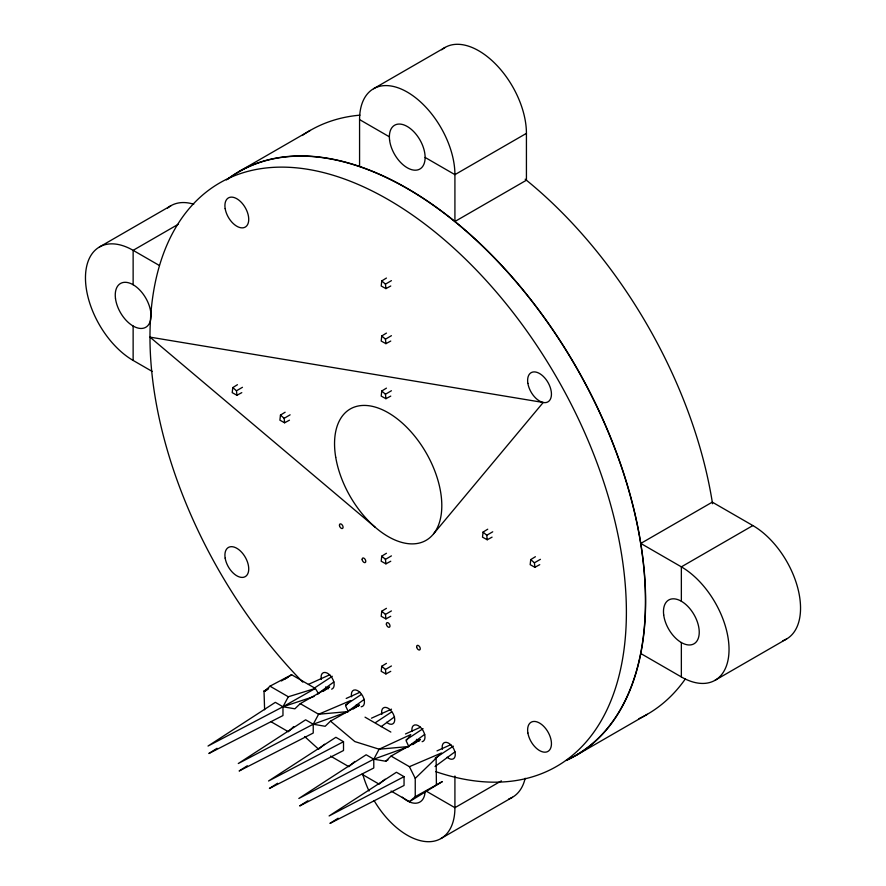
<?xml version="1.0" encoding="UTF-8"?>
<svg xmlns="http://www.w3.org/2000/svg" width="886" height="886" viewBox="0 0 886 886"><rect width="100%" height="100%" fill="white"/><g stroke="black" fill="none" stroke-linecap="round" stroke-linejoin="round"><path stroke-width="1.33" d="M237.448 384.701L232.785 387.581L232.221 392.642L236.939 395.267L241.789 392.653M285.126 412.223L280.463 415.102L279.898 420.174L284.616 422.788L289.456 420.174M386.429 278.049L381.766 280.928L381.201 285.99L385.919 288.615L390.759 286.001M386.429 333.092L381.766 335.971L381.201 341.044L385.919 343.657L390.759 341.044M386.429 388.134L381.766 391.014L381.201 396.086L385.919 398.7L390.759 396.097M386.429 553.274L381.766 556.153L381.201 561.226L385.919 563.839L390.759 561.237M386.429 608.328L381.766 611.207L381.201 616.279L385.919 618.893L390.759 616.279M386.429 663.37L381.766 666.25L381.201 671.322L385.919 673.936L390.759 671.333M487.732 529.197L483.069 532.076L482.505 537.149L487.222 539.762L492.062 537.149M535.399 556.718L530.736 559.598L530.171 564.67L534.889 567.284L539.74 564.67M217.026 748.305L208.863 753.51L282.966 715.556L282.966 706.751L288.327 696.773L315.327 688.411L318.55 693.716M433.664 533.726L543.218 402.477L149.967 337.123L375.199 527.248M391.058 791.043L409.421 801.631L415.246 796.669L415.246 778.373L441.472 752.989L409.421 766.678L391.058 756.079L385.698 761.24L373.781 759.18L366.151 754.772L298.837 798.474L373.781 759.18L408.823 746.521L406.142 740.84L410.761 734.56L379.142 749.202L373.781 759.18L373.781 767.985L299.678 805.939L307.841 800.734M268.646 688.322L264.017 690.991L264.615 691.335L269.975 686.174L291.605 674.722L315.327 688.411L282.966 706.751L208.022 746.045L275.336 702.343L282.966 706.751L294.883 708.811L300.254 703.65L329.625 687.038L322.991 691.457M293.698 726.564L288.327 731.725L271.127 721.791M353.193 708.999L359.45 704.946L330.522 721.126L325.162 726.287L313.234 724.227L305.615 719.82L238.29 763.522L313.234 724.227L348.276 711.569L345.595 705.887L350.657 700.56L318.606 714.249L313.234 724.227L313.234 733.032L239.131 770.986L247.305 765.781M354.788 761.484L348.874 766.678L330.522 756.09M317.288 694.159L333.956 681.888M348.663 710.816L364.224 699.375M381.157 726.664L394.503 716.852M408.103 746.588L424.771 734.328M435.037 766.523L455.039 751.804M289.423 676.206L291.605 674.722M412.699 744.628L420.44 739.467L391.058 756.079M345.496 704.946L361.388 694.469M375.764 722.422L391.656 711.945M406.043 739.899L423.065 728.669M435.181 758.128L453.333 746.145M314.109 688.234L332.294 676.273M277.573 783.257L269.41 788.462L343.513 750.508L343.513 741.704L335.883 737.296L268.558 780.998L343.513 741.704M338.12 818.221L329.946 823.415L404.049 785.461L404.049 776.657L396.43 772.26L329.105 815.951L404.049 776.657M409.421 801.631L442.369 781.574L415.246 796.669M264.615 691.335L268.004 689.286M284.938 679.008L288.327 676.959L281.383 680.969M385.919 288.615L385.465 284.129L391.424 280.652M236.939 395.267L236.484 390.781L242.454 387.304M385.919 343.657L385.465 339.172L391.424 335.694M284.616 422.788L284.162 418.303L290.121 414.825M385.919 398.7L385.465 394.226L391.424 390.748M385.919 563.839L385.465 559.365L391.424 555.887M487.222 539.762L486.768 535.277L492.727 531.799M385.919 618.893L385.465 614.408L391.424 610.93M534.889 567.284L534.435 562.798L540.405 559.321M385.919 673.936L385.465 669.462L391.424 665.973M99.42 246.995L170.932 205.718M373.538 88.733L445.049 47.456M238.699 171.718L310.211 130.43M178.418 224.191L133.133 250.339A67.414 38.929 60 0 0 85.466 277.861A67.414 38.929 60 0 0 133.133 360.436L152.226 371.455M441.749 49.771A67.414 38.929 60 0 1 494.698 63.161A67.414 38.929 60 0 1 526.428 133.365L454.917 174.642L425.125 157.442M752.867 525.564L681.356 566.852L640.788 543.428L712.3 502.14L752.867 525.564A67.414 38.929 60 0 1 797.799 588.149A67.414 38.929 60 0 1 782.914 640.7M385.698 761.24L388.013 759.911M501.398 780.854L454.917 807.689A67.414 38.929 60 0 1 425.867 841.589A67.414 38.929 60 0 1 374.125 800.623M575.789 755.57L647.301 714.282M440.951 838.544L512.462 797.267M715.068 680.282L786.58 639.005M324.564 744.251L318.606 749.202L304.651 736.532M385.1 779.204L379.142 784.154L361.942 774.22M346.204 698.456L359.982 692.254M371.467 718.192L391.501 709.165M405.489 733.973L420.518 727.207M437.019 750.885L450.797 744.683M308.439 684.369L329.758 674.8M282.966 706.751L314.021 696.485M348.276 711.569L318.606 714.249L300.254 703.65M408.823 746.521L379.142 749.202L354.832 741.571L330.522 721.126M390.848 732.069L365.032 717.162M359.572 166.446L359.572 119.599L389.364 136.798M159.38 265.49L133.133 250.339L133.133 284.738M640.788 653.525L681.356 676.948A67.414 38.929 60 0 0 729.034 649.427A67.414 38.929 60 0 0 681.356 566.852L681.356 601.262M269.975 686.174L288.327 696.773M426.31 791.176L454.917 807.689L454.917 775.992M381.766 280.928L385.465 284.129M381.766 335.971L385.465 339.172M381.766 391.014L385.465 394.226M530.736 559.598L534.435 562.798M483.069 532.076L486.768 535.277M280.463 415.102L284.162 418.303M232.785 387.581L236.484 390.781M381.766 556.153L385.465 559.365M381.766 611.207L385.465 614.408M381.766 666.25L385.465 669.462M409.421 766.678L415.246 778.373M264.017 690.991L264.615 709.775M436.111 757.74L436.41 785.018M681.356 642.538L681.356 676.948M526.428 133.365L526.428 180.212L454.917 221.489L454.917 174.642A67.414 38.929 60 0 0 407.25 92.078A67.414 38.929 60 0 0 359.572 119.599M133.133 326.026L133.133 360.436M226.406 179.936A337.09 194.621 60 0 1 574.039 363.315A337.09 194.621 60 0 1 566.243 760.498M369.03 791.01A67.414 38.929 60 0 1 362.917 774.829M525.165 778.262A67.414 38.929 60 0 1 508.797 798.962M425.047 792.294A25.284 14.597 60 0 1 402.333 797.167M167.631 208.033A67.414 38.929 60 0 1 193.735 204.212M302.27 135.469A337.09 194.621 60 0 1 359.96 115.158M525.176 179.205A337.09 194.621 60 0 1 712.543 503.724M685.399 678.842A337.09 194.621 60 0 1 638.972 718.646M228.012 178.983A336.879 194.499 60 0 1 574.505 364.356A336.879 194.499 60 0 1 566.641 760.077M302.813 682.154A336.879 194.499 60 0 1 206.117 192.162A336.879 194.499 60 0 1 593.022 452.513A336.879 194.499 60 0 1 435.823 771.662M321.33 679.329A9.27 5.349 60 0 1 325.04 672.441A9.27 5.349 60 0 1 333.269 680.282A9.27 5.349 60 0 1 331.674 689.175M328.318 688.81A9.27 5.349 60 0 1 325.605 686.916M351.609 696.806A9.27 5.349 60 0 1 355.596 689.95A9.27 5.349 60 0 1 363.825 698.545A9.27 5.349 60 0 1 361.178 706.807M358.586 706.286A9.27 5.349 60 0 1 356.316 704.791M381.877 714.293A9.27 5.349 60 0 1 387.492 707.914A9.27 5.349 60 0 1 394.713 720.141A9.27 5.349 60 0 1 386.595 722.267M412.034 731.194A9.27 5.349 60 0 1 416.276 724.925A9.27 5.349 60 0 1 424.305 733.298A9.27 5.349 60 0 1 422.113 741.704M419.133 741.239A9.27 5.349 60 0 1 416.42 739.345M442.424 749.246A9.27 5.349 60 0 1 448.039 742.867A9.27 5.349 60 0 1 455.26 755.093A9.27 5.349 60 0 1 447.131 757.22M663.703 614.962A25.284 14.597 60 0 0 692.63 644.432A25.284 14.597 60 0 0 687.746 606.301A25.284 14.597 60 0 0 663.703 614.962M115.479 298.449A25.284 14.597 60 0 0 144.407 327.92A25.284 14.597 60 0 0 139.523 289.788A25.284 14.597 60 0 0 115.479 298.449M389.596 140.187A25.284 14.597 60 0 0 418.513 169.658A25.284 14.597 60 0 0 413.629 131.527A25.284 14.597 60 0 0 389.596 140.187M225.166 208.62A16.856 9.735 60 0 0 244.791 227.325A16.856 9.735 60 0 0 240.505 201.532A16.856 9.735 60 0 0 225.166 208.62M225.166 558.169A16.856 9.735 60 0 0 244.791 576.875A16.856 9.735 60 0 0 240.505 551.081A16.856 9.735 60 0 0 225.166 558.169M335.716 457.242A75.842 43.791 60 0 0 424.062 541.39A75.842 43.791 60 0 0 404.747 425.324A75.842 43.791 60 0 0 335.716 457.242M339.482 525.62A2.569 1.484 60 0 0 342.472 528.477A2.569 1.484 60 0 0 341.819 524.534A2.569 1.484 60 0 0 339.482 525.62M362.186 559.697A2.569 1.484 60 0 0 365.176 562.555A2.569 1.484 60 0 0 364.523 558.623A2.569 1.484 60 0 0 362.186 559.697M386.396 624.364A2.569 1.484 60 0 0 389.397 627.222A2.569 1.484 60 0 0 388.744 623.29A2.569 1.484 60 0 0 386.396 624.364M416.675 647.09A2.569 1.484 60 0 0 419.665 649.936A2.569 1.484 60 0 0 419.012 646.005A2.569 1.484 60 0 0 416.675 647.09M527.879 383.394A16.856 9.735 60 0 0 547.515 402.089A16.856 9.735 60 0 0 543.218 376.306A16.856 9.735 60 0 0 527.879 383.394M527.879 732.943A16.856 9.735 60 0 0 547.515 751.638A16.856 9.735 60 0 0 543.218 725.844A16.856 9.735 60 0 0 527.879 732.943"/></g></svg>
